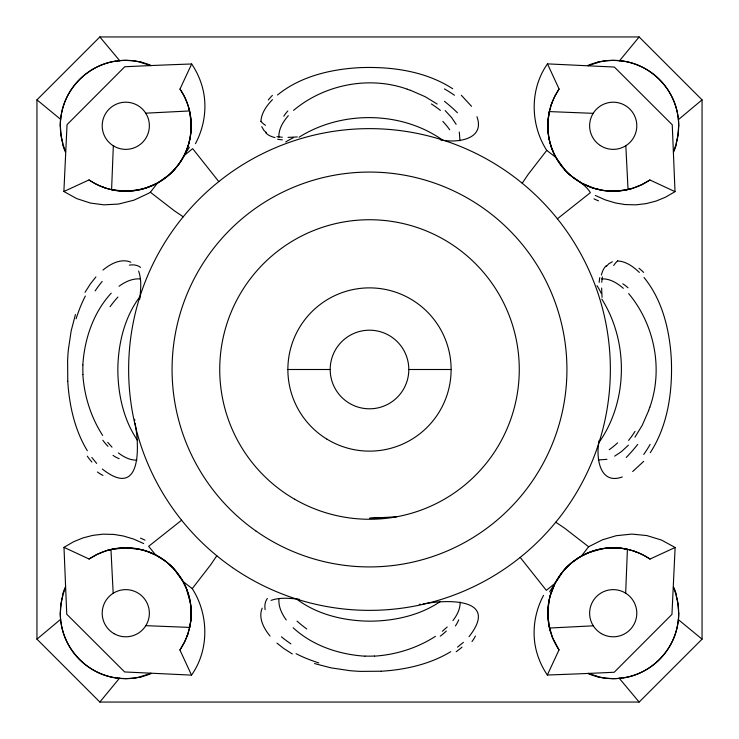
<?xml version="1.0" encoding="UTF-8"?>
<svg xmlns="http://www.w3.org/2000/svg" width="739" height="739" viewBox="0 0 739 739"><rect width="100%" height="100%" fill="white"/><g stroke="black" fill="none" stroke-linecap="round" stroke-linejoin="round"><path stroke-width="1.11" d="M60.349 613.213L61.014 603.883L62.75 595.634M678.651 125.787L677.986 135.117L676.25 143.366M168.982 174.94L157.509 183.023L150.377 192.251L148.447 193.396L133.971 200.158L118.646 204.038L103.885 204.842L90.435 203.059L76.607 198.56L63.877 191.512L67.046 124.632L124.78 66.75C147.07 65.679 169.36 64.755 191.66 63.988C195.78 70.057 199.059 76.69 201.313 83.664C207.871 103.386 205.183 125.473 195.456 143.662M563.765 570.36L572.06 562.333L581.491 555.977L588.623 546.749L602.396 539.83L616.234 535.701L631.817 534.085L646.847 535.572L661.534 540.07L675.123 547.488L671.954 614.368L614.22 672.25C591.93 673.321 569.64 674.245 547.34 675.012C543.22 668.943 539.941 662.31 537.687 655.336C531.129 635.614 533.817 613.527 543.544 595.338M113.335 145.823L111.589 189.664L125.602 191.235L139.569 189.757M625.665 593.177L627.411 549.336C616.372 546.86 604.696 547.35 593.897 550.694M260.941 121.325C261.394 112.836 266.751 105.566 272.442 99.645M82.823 364.927C84.495 338.97 93.354 312.505 111.229 293.152M191.078 617.619L190.44 603.07L186.283 588.262M547.922 121.381C547.063 133.814 549.871 146.479 555.913 157.389M601.749 282.28L602.34 276.913M278.954 598.784C278.252 606.507 281.818 613.878 286.252 619.966M190.006 625.776C192.971 610.848 190.477 594.913 183.087 581.611M548.994 113.224L547.784 124.281L548.606 136.152M190.995 618.691L189.803 626.755L187.484 635.05L184.528 642.052L179.919 649.978L191.521 675.123L124.632 671.954L66.75 614.22L63.988 547.35L73.567 541.77L82.851 537.955L92.735 535.387L103.054 534.158L113.898 534.436L123.404 536.006L133.657 539.082L143.662 543.553M548.005 120.309L549.197 112.245L551.516 103.95L554.472 96.948L559.081 89.022L547.479 63.877L614.368 67.046L672.25 124.78L675.012 191.65L665.433 197.23L656.149 201.045L646.265 203.613L635.946 204.842L625.102 204.564L615.587 202.994L605.343 199.918L595.338 195.447M459.991 140.733L459.298 132.032M599.227 440.342C595.708 455.954 598.895 485.477 622.284 476.96M139.699 299.304C140.724 289.947 141.851 280.109 138.609 271.056M190.422 135.994L191.189 123.431L189.526 110.961L145.722 113.178M548.578 603.006L547.811 615.569L549.474 628.039L593.278 625.822M61.032 116.374C64.644 88.652 87.932 65.087 115.607 61.143M677.968 622.626C674.356 650.348 651.068 673.913 623.393 677.857M190.32 136.66L189.341 141.361M548.68 602.34L550.592 594.211M189.905 626.321L189.664 627.411L145.823 625.665M549.095 112.679L549.336 111.589L593.177 113.335M549.613 597.833L547.811 610.913L548.726 624.344L552.504 637.655L559.026 649.895L547.34 675.012M189.175 142.045L188.408 144.789M549.825 596.955L555.035 583.256L563.746 570.369M75.443 314.518L71.166 330.869L68.367 349.658A55.259 13.542 89.9 0 0 67.609 360.697L67.776 381.213M188.196 145.481C182.607 163.467 168.825 178.672 151.458 185.979M550.851 593.38L555.035 583.256M649.793 407.365C663.428 369.223 654.532 324.43 628.649 293.586M187.161 635.909L187.771 634.182M551.229 104.818L551.839 103.09M648.731 410.431L642.265 425.239L634.949 437.183M262.179 608.151C258.087 617.989 263.832 628.501 270.049 636.03M191.66 63.988L179.974 89.105A65.438 65.438 0 0 1 89.013 179.919L63.877 191.512M216.795 555.774L210.744 564.716L192.251 588.623C208.804 614.386 209.423 649.84 191.521 675.123M522.205 183.226L528.256 174.284L546.749 150.377C530.196 124.614 529.577 89.16 547.479 63.877M85.05 292.321L90.398 283.868L95.904 276.94M650.274 452.702C667.4 426.227 672.278 393.758 671.446 362.747M139.791 296.838C125.381 316.061 119.071 340.282 117.972 363.994A35.712 8.526 -89.8 0 0 117.907 374.008C118.628 397.065 124.207 420.602 137.214 439.927M599.209 442.162C628.085 400.963 628.584 341.464 601.786 299.073M452.924 620.621C456.988 615.31 460.379 608.945 460.12 602.082M177.138 166.349C194.699 144.779 195.937 111.903 179.974 89.105M561.862 572.651L554.971 583.385L546.333 590.359L520.201 557.391M606.349 266.363L608.687 263.869L612.345 261.763M639.152 36.95L99.848 36.95L36.95 99.848L36.95 639.152L99.848 702.05L639.152 702.05L702.05 639.152L702.05 99.848L639.152 36.95L619.624 60.663M119.376 678.337L99.848 702.05M469.025 636.685C499.73 597.712 447.141 599.357 423.114 603.948M288.312 115.672C283.139 121.649 278.446 129.094 278.899 137.315M175.254 168.631L174.238 169.776A19.279 5.644 -45.7 0 1 171.032 173.055L170.044 173.988M643.724 461.33L632.686 471.528M628.409 445.174L621.453 451.612L614.682 456.139M447.187 626.995L442.375 631.263M568.993 564.975L567.968 565.935A19.279 5.644 -45.7 0 0 564.772 569.224M463.418 642.348L457.515 647.142M293.586 110.351C324.43 84.468 369.223 75.572 407.365 89.207M569.954 564.116L578.388 557.816L587.542 553.021M36.95 639.152L60.635 619.328M678.365 119.672L702.05 99.848M102.97 270.049C110.499 263.832 121.011 258.087 130.849 262.179M277.494 94.998C297.974 78.26 324.43 70.898 350.341 68.348A54.658 13.357 -0.1 0 1 362.738 67.535M183.965 155.744L192.667 148.641L218.799 181.609M119.034 286.252C125.122 281.818 132.493 278.252 140.216 278.954M675.012 191.65L649.895 179.974L641.738 184.685L632.935 188.186L623.818 190.357L614.183 191.216M63.988 547.35L89.105 559.026L97.262 554.315L106.065 550.814L115.182 548.643L124.817 547.784M299.073 137.214C341.464 110.416 400.963 110.915 442.162 139.791M439.927 601.786C420.602 614.793 397.065 620.363 374.008 621.102A35.712 8.526 0.2 0 1 363.994 621.019C340.282 619.938 316.061 613.61 296.838 599.209M557.391 218.799L590.359 192.667C584.124 182.025 571.395 178.736 564.06 168.982M181.609 520.201L148.641 546.333L155.744 555.035L165.296 561.058M435.428 636.344C417.304 648.038 396.021 654.763 374.516 656.14M450.762 651.678C432.398 662.818 411.152 668.333 389.933 670.532A55.979 13.653 -0.1 0 1 381.222 671.234M157.389 183.087L145.805 188.094M581.611 555.913L593.195 550.906M559.026 649.895A65.438 65.438 0 0 1 649.987 559.081L675.123 547.488M150.738 186.283L140.262 189.609M588.383 552.67L603.07 548.56L617.619 547.922M271.056 600.391C280.109 597.149 289.947 598.276 299.304 599.301M145.103 188.306L133.694 190.745L121.381 191.078M596.936 62.399L604.788 60.894L613.213 60.349M142.064 676.601L134.212 678.106L125.787 678.651M606.968 459.298L598.267 459.991M419.262 604.373L420.565 604.234M297.327 136.937L288.034 137.38M601.685 278.899C609.906 278.446 617.351 283.139 623.328 288.312M396.751 516.764L369.5 518.307L382.867 517.706M381.213 671.224L360.697 671.391A55.259 13.542 -0.1 0 1 349.658 670.633L330.869 667.834L314.518 663.557M362.747 67.554C393.758 66.722 426.227 71.6 452.702 88.735M136.918 460.12C130.055 460.379 123.69 456.988 118.379 452.924M287.887 369.5L330.194 369.5M408.806 369.5A39.306 39.306 0 0 1 349.843 403.54A39.306 39.306 0 0 1 349.843 335.46A39.306 39.306 0 0 1 408.806 369.5L451.113 369.5M613.093 191.225L603.273 190.468L594.211 188.408M125.916 547.765L135.985 548.578M617.675 260.941C626.164 261.394 633.434 266.751 639.355 272.442M364.927 656.177C338.97 654.505 312.505 645.646 293.152 627.771M282.28 137.251L276.913 136.66M120.309 191.004C109.16 190.062 98.269 186.228 89.022 179.919M618.691 547.996C629.84 548.938 640.731 552.772 649.978 559.081M440.342 139.773C455.954 143.292 485.477 140.105 476.96 116.716M603.015 190.422L615.569 191.189L628.039 189.526L625.822 145.722M623.67 61.189C651.327 65.254 674.513 88.911 678.014 116.651M115.33 677.811C87.673 673.746 64.487 650.089 60.986 622.349M602.34 190.32L592.253 187.78L583.256 183.965M136.66 548.68L146.174 551.026L155.744 555.035M141.167 549.613L125.907 547.775L110.961 549.474L113.178 593.278M142.673 62.566L134.156 60.884L125.787 60.349A20.341 6.171 -2.1 0 0 119.718 60.709M596.327 676.434L604.844 678.116L613.213 678.651A20.341 6.171 -2.1 0 0 619.282 678.291M142.045 549.825C151.828 552.329 161 557.132 168.631 563.746M593.519 188.196L582.397 183.512L572.651 177.138M103.09 187.161L104.818 187.771M634.182 551.229L635.909 551.839M410.431 90.269L425.239 96.735L437.183 104.051M183.226 216.795L174.284 210.744L150.377 192.251M555.774 522.205L564.716 528.256L588.623 546.749M292.321 653.95L283.868 648.602L276.94 643.096M546.749 150.377L555.977 157.509L565.012 170.044M192.251 588.623L183.023 581.491L173.988 568.956M266.363 132.65L263.869 130.313L261.763 126.655M702.05 639.152L678.337 619.624A143.92 53.818 -45.8 0 1 678.069 622.561M36.95 99.848L60.663 119.376A143.92 53.818 -45.8 0 1 60.931 116.439M102.315 469.025C141.26 499.74 139.671 447.104 135.052 423.114M570.36 175.235L569.224 174.228A19.279 5.663 44.3 0 1 565.935 171.042M168.64 563.765L174.94 570.018M461.33 95.276L471.528 106.314M445.174 110.591L451.612 117.547L456.139 124.318M112.005 447.187L107.737 442.375M96.652 463.418L91.858 457.515M99.848 36.95L119.672 60.635M639.152 702.05L619.328 678.365M563.257 168.049C555.737 159.19 550.657 148.29 548.717 136.835M175.743 570.951L182.173 580.004M644.002 277.494C660.74 297.974 668.102 324.43 670.652 350.341A54.658 13.357 89.9 0 1 671.465 362.738M102.656 435.428C90.962 417.304 84.237 396.021 82.86 374.516M87.322 450.762C76.182 432.398 70.667 411.152 68.468 389.933A55.979 13.653 89.9 0 1 67.766 381.222M182.662 580.854L185.979 587.542M676.213 595.523L677.977 603.818L678.651 613.213M62.787 143.477L61.023 135.182L60.349 125.787M134.627 419.262L134.766 420.565M602.063 297.327L601.62 288.034M89.096 559.026A65.438 65.438 0 0 1 179.919 649.978M151.513 673.386A65.438 65.438 0 0 1 65.54 587.662M62.519 594.747A70.768 19.768 88.8 0 1 65.42 586.969M65.614 151.513A65.438 65.438 0 0 1 151.338 65.54M65.503 152.151A72.764 20.6 -88.4 0 1 62.566 144.299M587.487 65.614A65.438 65.438 0 0 1 673.46 151.338M649.904 179.974A65.438 65.438 0 0 1 559.081 89.022M676.481 144.253A70.768 19.768 88.8 0 1 673.58 152.031M673.386 587.487A65.438 65.438 0 0 1 587.662 673.46M673.497 586.849A72.764 20.6 -88.4 0 1 676.434 594.701M115.413 61.42A142.812 52.7 -43.8 0 1 119.487 60.884M619.744 60.838A141.047 52.654 44.2 0 1 623.799 61.374M613.25 60.45A20.71 6.383 2.5 0 1 619.559 60.755M678.162 116.753A145.722 53.91 46.1 0 1 678.504 119.764M678.448 119.616A20.341 6.337 87.9 0 1 678.735 125.815M678.753 613.176A20.71 6.586 -87.5 0 1 678.43 619.679M623.587 677.58A142.812 52.7 -43.8 0 1 619.513 678.116M119.256 678.162A141.047 52.654 44.2 0 1 115.201 677.626M125.75 678.55A20.71 6.383 2.5 0 1 119.441 678.245M60.838 622.247A145.722 53.91 46.1 0 1 60.496 619.236M60.552 619.384A20.341 6.337 87.9 0 1 60.265 613.185M60.247 125.824A20.71 6.586 -87.5 0 1 60.57 119.321M169.776 564.753A19.279 5.663 44.3 0 1 173.065 567.958M597.26 676.185A69.272 18.771 -0.5 0 1 588.614 673.284M550.435 631.318A795.46 211.317 3.5 0 1 549.973 629.665M588.401 65.789A69.734 19.214 0.9 0 1 597.805 62.649M631.309 188.778A795.46 211.363 -86.5 0 1 629.665 189.221M188.565 107.682A795.46 211.317 3.5 0 1 189.027 109.335M141.74 62.815A69.272 18.78 -0.5 0 1 150.387 65.716M150.599 673.211A69.734 19.214 0.9 0 1 141.195 676.351M107.691 550.222A795.46 211.363 -86.5 0 1 109.335 549.779M306.759 628.972A434.597 86.851 9.5 0 1 297.041 621.093M374.47 656.029A34.511 11.648 -0.1 0 1 364.974 656.066M446.31 631.06A314.186 64.607 -6.1 0 1 440.259 636.168M458.688 619.836A436.509 82.98 -9 0 1 455.39 625.97M265.144 609.62A419.272 71.498 27.6 0 1 267.379 598.451M290.926 643.881A451.954 89.595 7.7 0 1 281.448 636.842M318.768 662.911A195.567 44.987 1.4 0 1 296.053 653.645M462.032 647.105A328.67 68.265 -3.7 0 1 456.175 651.715M475.399 636.011A453.395 85.391 -7.4 0 1 471.99 641.544M140.447 538.14A468.175 74.953 57.2 0 1 145.02 540.154M549.65 591.745A467.732 73.133 -33.5 0 1 553.095 586.443M617.61 442.846A535.304 98.121 -74.5 0 1 609.213 449.718M635.06 431.364A338.545 72.339 -83.8 0 1 628.584 440.389M649.766 407.207A106.25 24.793 -86.6 0 1 648.703 410.274M622.801 283.813A413.083 79.47 81.5 0 1 628.039 287.813M637.692 444.425A547.396 97.566 -75.4 0 1 626.238 457.432M650.108 444.416A358.046 76.209 -85.7 0 1 643.734 454.457M639.004 268.285A432.287 82.315 83.1 0 1 643.623 272.405M613.693 265.486A539.997 85.604 71.2 0 1 617.656 260.885M601.398 275.01A357.39 56.875 65.4 0 1 606.109 265.846M599.172 282.372A244.794 35.029 69.1 0 1 599.791 277.615M596.983 285.707A143.209 13.2 75.9 0 1 601.223 293.281M598.553 200.86A468.175 74.953 57.2 0 1 593.98 198.856M442.846 121.39A535.304 98.121 15.5 0 1 449.718 129.787M431.364 103.94A338.545 72.339 6.2 0 1 440.389 110.416M407.207 89.234A106.25 24.793 3.4 0 1 410.274 90.297M283.813 116.199A413.083 79.47 -8.5 0 1 287.813 110.961M444.425 101.308A547.396 97.566 14.6 0 1 457.432 112.762M444.416 88.892A358.046 76.209 4.3 0 1 454.457 95.266M268.285 99.996A432.287 82.315 -6.9 0 1 272.405 95.377M265.486 125.307A539.997 85.604 -18.8 0 1 260.885 121.344M275.01 137.602A357.39 56.875 -24.6 0 1 265.846 132.891M282.372 139.828A244.794 35.029 -20.9 0 1 277.615 139.209M285.707 142.017A143.209 13.2 -14.1 0 1 293.281 137.777M189.35 147.255A467.732 73.133 -33.5 0 1 185.905 152.557M110.037 306.759A434.597 86.851 -80.5 0 1 117.907 297.041M82.971 374.47A34.511 11.648 89.9 0 1 82.934 364.974M107.94 446.31A314.186 64.607 83.9 0 1 102.832 440.259M119.164 458.688A436.509 82.98 81 0 1 113.03 455.39M129.38 265.144A419.272 71.498 -62.4 0 1 140.549 267.379M95.119 290.926A451.954 89.595 -82.3 0 1 102.158 281.448M76.089 318.768A195.567 44.987 -88.6 0 1 85.355 296.053M91.895 462.032A328.67 68.265 86.3 0 1 87.285 456.175M102.989 475.399A453.395 85.391 82.6 0 1 97.456 471.99M326.961 439.16A81.613 81.613 0 0 0 451.095 371.505A81.613 81.613 0 0 0 330.444 297.835A81.613 81.613 0 0 0 326.961 439.16M255.823 530.916A197.433 197.433 0 0 0 566.129 387.236A197.433 197.433 0 0 0 286.547 190.339A197.433 197.433 0 0 0 255.823 530.916M294.621 499.204A149.768 149.768 0 0 0 519.268 369.5A149.768 149.768 0 0 0 294.621 239.796A149.768 149.768 0 0 0 294.621 499.204M232.582 567.663A240.859 240.859 0 0 0 609.573 388.991A240.859 240.859 0 0 0 266.345 151.846A240.859 240.859 0 0 0 232.582 567.663M601.417 633.637A23.583 23.583 0 0 0 636.796 613.213A23.583 23.583 0 0 0 601.417 592.789A23.583 23.583 0 0 0 601.417 633.637M600.28 145.509A23.583 23.583 0 0 0 636.759 127.126A23.583 23.583 0 0 0 602.599 104.726A23.583 23.583 0 0 0 600.28 145.509M113.991 146.211A23.583 23.583 0 0 0 149.37 125.787A23.583 23.583 0 0 0 113.991 105.363A23.583 23.583 0 0 0 113.991 146.211M113.991 633.637A23.583 23.583 0 0 0 149.37 613.213A23.583 23.583 0 0 0 113.991 592.789A23.583 23.583 0 0 0 113.991 633.637"/></g></svg>
